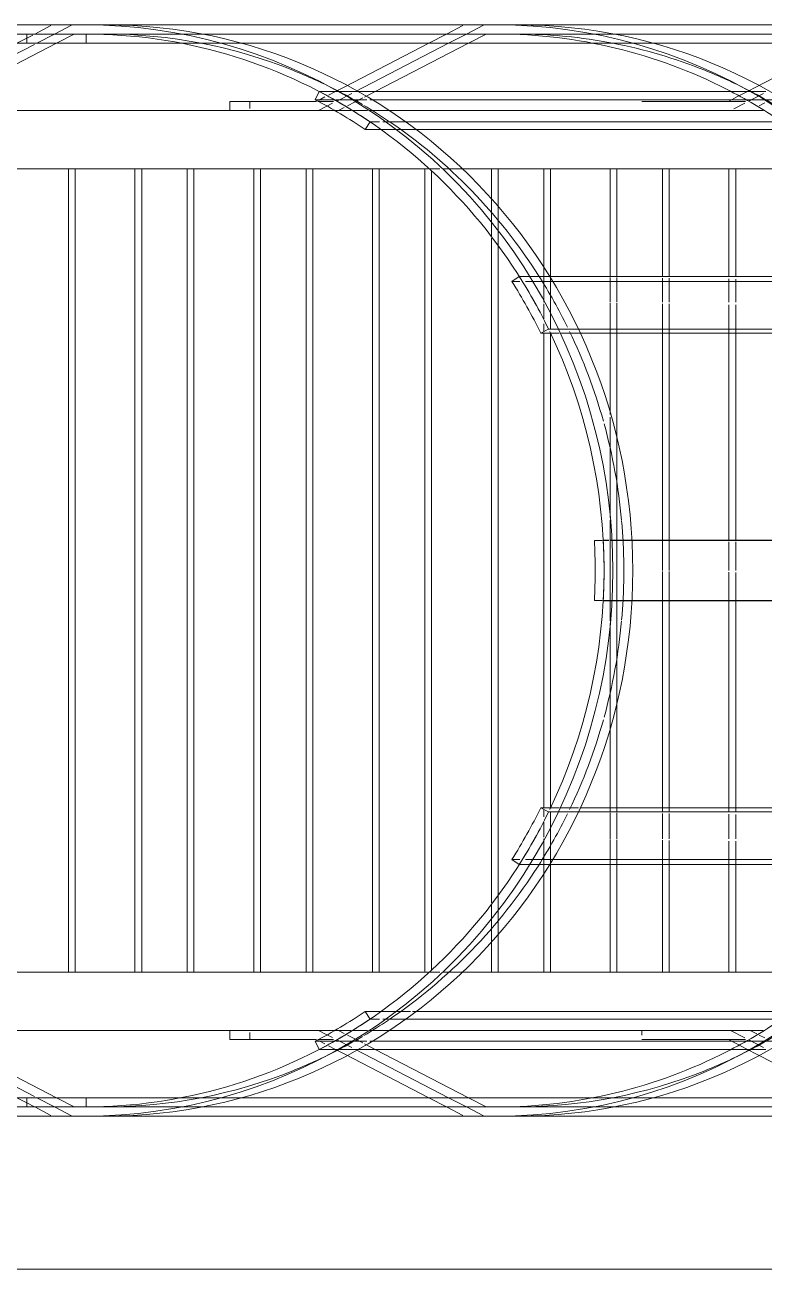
# Model space of a CAD drawing. Header units: millimetres. Extents: x 1606 to 178479, y -4237 to 231581.
# Drawn here: x 133297 to 133780, y 215450 to 216263 of the extents above; entities that cross this region are included whole.
import ezdxf

# ---------------------------------------------------------------- set-up
doc = ezdxf.new("R2010")
doc.units = ezdxf.units.MM
doc.linetypes.add('_SGE_Grid Line', pattern=[13000, 12000, -500, 0, -500])
for name, color, linetype, lineweight in [('0-1', 7, 'Continuous', 5), ('A-WALL-1', 253, 'Continuous', 18), ('A-WALL-2', 9, 'Continuous', 9), ('A-WALL-3', 113, 'Continuous', 20), ('Q-SPCQ-1', 9, 'Continuous', 9), ('Q-SPCQ-3', 91, 'Continuous', 9), ('S-GRID-1', 1, '_SGE_Grid Line', 13)]:
    doc.layers.add(name, color=color, linetype=linetype, lineweight=lineweight)

# ---------------------------------------------------------------- blocks, each defined once
blk = doc.blocks.new('xLadderBody - 75 deg-8302328-WAREHOUSE SLAB PLAN')
at = {"layer": 'Q-SPCQ-3'}
for p, q in [((-350.5, 692.52), (-350.5, 951.38)), ((350.5, 951.38), (350.5, 692.52)), ((-19.87, 944.88), (-19.87, 693.52)), ((-19.53, 943.98), (-19.53, 693.52)), ((19.53, 693.52), (19.53, 943.98)), ((19.87, 944.88), (19.87, 693.52)), ((-344.5, 703.22), (-344.5, 938.25)), ((-344.5, 938.25), (-344.5, 703.22)), ((-344.5, 938.25), (-344.5, 703.22)), ((-344.5, 938.25), (-344.5, 703.22)), ((344.5, 703.22), (344.5, 938.25)), ((344.5, 938.25), (344.5, 703.22)), ((344.5, 703.22), (344.5, 938.25)), ((344.5, 938.25), (344.5, 703.22)), ((-350.5, 923.05), (-350.5, 682.21)), ((350.5, 923.05), (350.5, 682.21)), ((-157.76, 659.32), (-157.76, 909.2)), ((-155.06, 660.33), (-155.06, 910.37)), ((155.06, 910.37), (155.06, 660.33)), ((157.76, 659.08), (157.76, 909.2)), ((-356.5, 619.81), (-356.5, 888.98)), ((-350.5, 888.98), (-350.5, 705.46)), ((-192.18, 890), (-192.18, 638.99)), ((-188.89, 890.41), (-188.89, 640.96)), ((188.89, 640.96), (188.89, 890.41)), ((192.18, 890), (192.18, 638.99)), ((350.5, 705.46), (350.5, 888.98)), ((356.5, 888.98), (356.5, 619.81)), ((-356.5, 876.04), (-356.5, 619.81)), ((-350.5, 692.52), (-350.5, 876.04)), ((-350.5, 876.04), (-350.5, 682.21)), ((350.5, 876.04), (350.5, 692.52)), ((350.5, 876.04), (350.5, 682.21)), ((356.5, 619.81), (356.5, 876.04)), ((-350.5, 837.41), (-350.5, 682.21)), ((350.5, 837.41), (350.5, 682.21)), ((-344.5, 830.89), (-316.06, 775.95)), ((-262.5, 583.47), (-262.5, 830.51)), ((262.5, 830.51), (262.5, 583.47)), ((316.06, 775.95), (344.5, 830.89)), ((-307.63, 790.31), (-307.63, 766.42)), ((-293.12, 544.69), (-293.12, 792.5)), ((-288.1, 551.11), (-288.1, 795.76)), ((-262.5, 792.08), (-262.5, 762.3)), ((262.5, 792.08), (262.5, 762.3)), ((288.1, 795.76), (288.1, 551.11)), ((293.12, 544.69), (293.12, 792.5)), ((307.63, 766.42), (307.63, 790.31)), ((-312.99, 781.91), (-312.99, 759.26)), ((-306.9, 771.19), (-311.74, 780.53)), ((-306.89, 771.2), (-311.73, 780.54)), ((-305.47, 781.4), (-303.54, 777.66)), ((303.54, 777.66), (305.47, 781.4)), ((311.73, 780.54), (306.89, 771.2)), ((311.74, 780.53), (306.9, 771.19)), ((312.99, 781.91), (312.99, 759.26)), ((-316.06, 775.95), (-312.99, 770.01)), ((-300.5, 780.25), (-300.5, 771.79)), ((-300.5, 780.25), (-300.5, 771.79)), ((300.5, 771.79), (300.5, 780.25)), ((300.5, 780.25), (300.5, 771.79)), ((300.5, 771.79), (302.69, 776.01)), ((312.99, 770.01), (316.06, 775.95)), ((-312.72, 769.49), (-309.38, 763.03)), ((-307.63, 766.42), (-307.63, 523.13)), ((-306.5, 713.83), (-306.5, 768.61)), ((-306.5, 768.61), (-306.5, 757.48)), ((-301.62, 761), (-305.38, 768.28)), ((-300.5, 771.79), (-300.5, 765.99)), ((-300.5, 771.79), (-300.5, 758.85)), ((-300.5, 771.79), (-300.5, 753.05)), ((-300.5, 771.79), (-300.5, 700.89)), ((-300.5, 765.99), (-300.5, 713.83)), ((300.5, 765.99), (300.5, 771.79)), ((300.5, 771.79), (300.5, 758.85)), ((300.5, 753.05), (300.5, 771.79)), ((300.5, 771.79), (300.5, 700.89)), ((305.38, 768.28), (300.5, 758.85)), ((300.5, 713.83), (300.5, 765.99)), ((306.5, 768.61), (306.5, 713.83)), ((306.5, 768.61), (306.5, 757.48)), ((307.63, 523.13), (307.63, 766.42)), ((309.38, 763.03), (312.72, 769.49)), ((-312.99, 759.26), (-312.99, 512.74)), ((-309.38, 763.03), (-306.5, 757.48)), ((-306.5, 757.48), (-306.5, 700.89)), ((-300.5, 753.05), (-300.5, 758.85)), ((-262.5, 762.3), (-262.5, 720.12)), ((-262.5, 757.9), (-262.5, 762.3)), ((-262.5, 762.3), (-192.18, 762.3)), ((-262.5, 762.3), (-262.5, 716.66)), ((-262.5, 757.9), (-262.5, 753.17)), ((-192.18, 757.9), (-262.5, 757.9)), ((-175.25, 757.9), (-190.48, 757.9)), ((-190.43, 762.3), (-175.25, 762.3)), ((-155.06, 757.9), (-173.63, 757.9)), ((-173.57, 762.3), (-155.06, 762.3)), ((-155.06, 762.3), (-19.87, 762.3)), ((-19.87, 757.9), (-155.06, 757.9)), ((0, 757.9), (-18.67, 757.9)), ((-18.61, 762.3), (0, 762.3)), ((19.87, 757.9), (1.19, 757.9)), ((1.26, 762.3), (19.87, 762.3)), ((19.87, 762.3), (155.06, 762.3)), ((155.06, 757.9), (19.87, 757.9)), ((155.06, 762.3), (157.76, 762.3)), ((157.76, 757.9), (155.06, 757.9)), ((175.25, 757.9), (159.29, 757.9)), ((159.34, 762.3), (175.25, 762.3)), ((192.18, 757.9), (176.84, 757.9)), ((176.9, 762.3), (192.18, 762.3)), ((192.18, 762.3), (262.5, 762.3)), ((262.5, 757.9), (192.18, 757.9)), ((262.5, 762.3), (262.5, 757.9)), ((262.5, 720.12), (262.5, 762.3)), ((262.5, 762.3), (262.5, 716.66)), ((262.5, 741.79), (262.5, 757.9)), ((300.5, 758.85), (300.5, 753.05)), ((306.5, 757.48), (309.38, 763.03)), ((306.5, 700.89), (306.5, 757.48)), ((312.99, 759.26), (312.99, 512.74)), ((-300.5, 700.89), (-300.5, 753.05)), ((-300.5, 753.05), (-300.5, 535.25)), ((-262.5, 753.17), (-262.5, 747.7)), ((300.5, 753.05), (300.5, 700.89)), ((300.5, 535.25), (300.5, 753.05)), ((-262.5, 747.7), (-262.5, 741.79)), ((-262.5, 741.79), (-262.5, 729.93)), ((262.5, 735.76), (262.5, 741.79)), ((262.5, 729.93), (262.5, 735.76)), ((-262.5, 729.93), (-262.5, 720.12)), ((262.5, 714.43), (262.5, 729.93)), ((-262.5, 720.12), (-262.5, 714.43)), ((-192.18, 718.83), (-262.5, 718.83)), ((-175.25, 718.83), (-190.96, 718.83)), ((-155.06, 718.83), (-174.13, 718.83)), ((-19.87, 718.83), (-155.06, 718.83)), ((0, 718.83), (-19.24, 718.83)), ((19.87, 718.83), (0.62, 718.83)), ((155.06, 718.83), (19.87, 718.83)), ((157.76, 718.83), (155.06, 718.83)), ((175.25, 718.83), (158.78, 718.83)), ((192.18, 718.83), (176.35, 718.83)), ((262.5, 718.83), (192.18, 718.83)), ((-306.5, 713.83), (-306.5, 700.89)), ((-300.5, 713.83), (-300.5, 700.89)), ((-192.18, 714.43), (-262.5, 714.43)), ((-262.5, 714.43), (-262.5, 684.65)), ((-175.25, 714.43), (-191.02, 714.43)), ((-155.06, 714.43), (-174.18, 714.43)), ((-19.87, 714.43), (-155.06, 714.43)), ((0, 714.43), (-19.3, 714.43)), ((19.87, 714.43), (0.56, 714.43)), ((155.06, 714.43), (19.87, 714.43)), ((157.76, 714.43), (155.06, 714.43)), ((175.25, 714.43), (158.72, 714.43)), ((192.18, 714.43), (176.3, 714.43)), ((262.5, 714.43), (192.18, 714.43)), ((262.5, 714.43), (262.5, 684.65)), ((300.5, 713.83), (300.5, 700.89)), ((306.5, 713.83), (306.5, 700.89)), ((-350.5, 705.46), (-350.5, 682.21)), ((-344.5, 669.08), (-344.5, 703.22)), ((-344.5, 703.22), (-344.5, 669.08)), ((-344.5, 703.22), (-344.5, 669.08)), ((-344.5, 703.22), (-344.5, 694.54)), ((-300.5, 700.89), (-300.5, 535.25)), ((300.5, 700.89), (303.54, 700.89)), ((300.5, 700.89), (300.5, 535.25)), ((344.5, 669.08), (344.5, 703.22)), ((344.5, 703.22), (344.5, 669.08)), ((344.5, 694.54), (344.5, 703.22)), ((344.5, 703.22), (344.5, 669.08)), ((350.5, 682.21), (350.5, 705.46)), ((-350.5, 682.21), (-350.5, 692.52)), ((-350.5, 682.21), (-350.5, 692.52)), ((-19.87, 693.52), (-19.87, 680.58)), ((-19.53, 693.52), (-19.53, 680.58)), ((19.53, 675.95), (19.53, 693.52)), ((19.87, 693.52), (19.87, 675.92)), ((350.5, 692.52), (350.5, 682.21)), ((350.5, 692.52), (350.5, 682.21)), ((-344.5, 690.28), (-344.5, 669.08)), ((-262.5, 684.65), (-262.5, 642.47)), ((-262.5, 684.65), (-262.5, 680.25)), ((-192.18, 684.65), (-262.5, 684.65)), ((-262.5, 684.65), (-262.5, 639.01)), ((-175.25, 684.65), (-191.39, 684.65)), ((-155.06, 684.65), (-174.56, 684.65)), ((-82.02, 684.65), (-155.06, 684.65)), ((-19.74, 684.65), (-82.02, 684.65)), ((0, 684.65), (-19.74, 684.65)), ((19.87, 684.65), (0.12, 684.65)), ((82.02, 684.65), (19.87, 684.65)), ((155.06, 684.65), (82.02, 684.65)), ((157.76, 684.65), (155.06, 684.65)), ((175.25, 684.65), (158.34, 684.65)), ((192.18, 684.65), (175.92, 684.65)), ((262.5, 684.65), (192.18, 684.65)), ((262.5, 684.65), (262.5, 680.25)), ((262.5, 642.47), (262.5, 684.65)), ((262.5, 684.65), (262.5, 639.01)), ((344.5, 669.08), (344.5, 690.28)), ((-350.5, 682.21), (-350.5, 599.21)), ((-350.5, 586.27), (-350.5, 682.21)), ((-350.5, 682.21), (-350.5, 606.87)), ((-350.5, 682.21), (-350.5, 568.24)), ((-350.5, 423.35), (-350.5, 682.21)), ((-350.5, 682.21), (-350.5, 653.88)), ((-192.18, 680.25), (-262.5, 680.25)), ((-262.5, 658.12), (-262.5, 680.25)), ((-175.25, 680.25), (-191.44, 680.25)), ((-155.06, 680.25), (-174.62, 680.25)), ((-101.82, 680.25), (-155.06, 680.25)), ((-34.72, 680.25), (-100.28, 680.25)), ((-19.8, 680.25), (-32.86, 680.25)), ((-19.87, 679.43), (-19.87, 675.71)), ((-19.87, 675.71), (-19.53, 669.93)), ((0, 680.25), (-19.8, 680.25)), ((-19.53, 679.4), (-19.53, 675.72)), ((-19.53, 674.81), (-19.53, 669.93)), ((19.87, 680.25), (0.06, 680.25)), ((19.53, 669.93), (19.87, 675.71)), ((19.53, 669.93), (19.53, 674.81)), ((32.86, 680.25), (19.87, 680.25)), ((101.82, 680.25), (34.72, 680.25)), ((155.06, 680.25), (101.82, 680.25)), ((157.76, 680.25), (155.06, 680.25)), ((175.25, 680.25), (158.28, 680.25)), ((192.18, 680.25), (175.87, 680.25)), ((262.5, 680.25), (192.18, 680.25)), ((262.5, 675.52), (262.5, 680.25)), ((262.5, 646.98), (262.5, 675.52)), ((350.5, 599.21), (350.5, 682.21)), ((350.5, 682.21), (350.5, 586.27)), ((350.5, 682.21), (350.5, 568.24)), ((350.5, 682.21), (350.5, 606.87)), ((350.5, 682.21), (350.5, 653.88)), ((350.5, 682.21), (350.5, 423.35)), ((-344.5, 434.05), (-344.5, 669.08)), ((-344.5, 669.08), (-344.5, 434.05)), ((-344.5, 669.08), (-344.5, 434.05)), ((-344.5, 669.08), (-344.5, 434.05)), ((344.5, 434.05), (344.5, 669.08)), ((344.5, 669.08), (344.5, 434.05)), ((344.5, 434.05), (344.5, 669.08)), ((344.5, 669.08), (344.5, 434.05)), ((-157.76, 646.62), (-157.76, 659.32)), ((-155.06, 648.2), (-155.06, 660.33)), ((155.06, 659.52), (155.06, 647.39)), ((157.76, 646.38), (157.76, 659.08)), ((-350.5, 653.88), (-350.5, 413.04)), ((-262.5, 652.29), (-262.5, 658.12)), ((-262.5, 646.98), (-262.5, 652.29)), ((350.5, 653.88), (350.5, 413.04)), ((-262.5, 642.47), (-262.5, 646.98)), ((-262.5, 639.01), (-262.5, 642.47)), ((-157.76, 640.03), (-157.76, 646.27)), ((-155.06, 641.2), (-155.06, 647.01)), ((155.06, 647.01), (155.06, 641.2)), ((157.76, 640.03), (157.76, 646.27)), ((262.5, 642.47), (262.5, 646.98)), ((262.5, 639.01), (262.5, 642.47)), ((-191.93, 641.19), (-262.5, 641.19)), ((-262.5, 636.79), (-262.5, 639.01)), ((-262.5, 636.79), (-195.87, 636.79)), ((-262.5, 636.79), (-262.5, 607.01)), ((-195.87, 636.79), (-191.98, 636.79)), ((-192.18, 638.99), (-192.18, 620.83)), ((-191.98, 636.79), (-175.25, 636.79)), ((-188.51, 641.19), (-191.93, 641.19)), ((-188.89, 640.96), (-188.89, 625.02)), ((-175.25, 641.19), (-188.51, 641.19)), ((-157.76, 641.19), (-175.12, 641.19)), ((-174.23, 636.79), (-164.48, 636.79)), ((-161.08, 636.79), (-156.07, 636.79)), ((-155.06, 634.85), (-157.76, 640.02)), ((-155.06, 634.85), (-155.06, 641.2)), ((155.06, 641.19), (-155.06, 641.19)), ((-155.06, 636.79), (155.06, 636.79)), ((155.06, 641.2), (155.06, 634.85)), ((157.76, 640.02), (155.06, 634.85)), ((156.07, 636.79), (161.08, 636.79)), ((175.25, 641.19), (157.77, 641.19)), ((164.48, 636.79), (174.23, 636.79)), ((175.32, 636.79), (192.18, 636.79)), ((188.51, 641.19), (175.38, 641.19)), ((192.18, 641.19), (188.51, 641.19)), ((188.89, 625.02), (188.89, 640.96)), ((262.5, 641.19), (192.18, 641.19)), ((192.18, 638.99), (192.18, 620.83)), ((192.18, 636.79), (195.87, 636.79)), ((195.87, 636.79), (262.5, 636.79)), ((262.5, 636.79), (262.5, 639.01)), ((262.5, 636.79), (262.5, 607.01)), ((-356.5, 597.84), (-356.5, 619.81)), ((-356.5, 619.81), (-356.5, 584.9)), ((-356.5, 619.81), (-356.5, 606.87)), ((-356.5, 350.64), (-356.5, 619.81)), ((-350.5, 619.81), (-350.5, 436.29)), ((-192.18, 620.83), (-188.89, 615.98)), ((-188.89, 621.23), (-188.89, 615.98)), ((188.89, 615.98), (188.89, 621.23)), ((188.89, 615.98), (192.18, 620.83)), ((350.5, 436.29), (350.5, 619.81)), ((356.5, 619.81), (356.5, 597.84)), ((356.5, 584.9), (356.5, 619.81)), ((356.5, 606.87), (356.5, 619.81)), ((356.5, 619.81), (356.5, 350.64)), ((-356.5, 606.87), (-356.5, 350.64)), ((-350.5, 423.35), (-350.5, 606.87)), ((-350.5, 606.87), (-350.5, 413.04)), ((-262.5, 607.01), (-262.5, 583.47)), ((-262.5, 602.61), (-262.5, 607.01)), ((-262.5, 607.01), (-235.77, 607.01)), ((-262.5, 607.01), (-262.5, 583.47)), ((-262.5, 602.61), (-262.5, 583.47)), ((-240.77, 602.61), (-262.5, 602.61)), ((-218.43, 602.61), (-240.77, 602.61)), ((-235.77, 607.01), (-212.41, 607.01)), ((217.2, 602.61), (-217.2, 602.61)), ((-212.41, 607.01), (212.41, 607.01)), ((212.41, 607.01), (235.77, 607.01)), ((240.77, 602.61), (218.43, 602.61)), ((235.77, 607.01), (262.5, 607.01)), ((262.5, 602.61), (240.77, 602.61)), ((262.5, 607.01), (262.5, 602.61)), ((262.5, 583.47), (262.5, 607.01)), ((262.5, 607.01), (262.5, 583.47)), ((262.5, 583.47), (262.5, 602.61)), ((350.5, 606.87), (350.5, 423.35)), ((350.5, 606.87), (350.5, 413.04)), ((356.5, 350.64), (356.5, 606.87)), ((-356.5, 597.84), (-356.5, 584.9)), ((-350.51, 586.27), (-356.31, 597.46)), ((-350.5, 599.21), (-344.5, 587.62)), ((-350.5, 599.21), (-350.5, 586.27)), ((344.5, 587.62), (350.5, 599.21)), ((350.5, 599.21), (350.5, 586.27)), ((356.31, 597.46), (350.51, 586.27)), ((356.5, 597.84), (356.5, 584.9)), ((-344.5, 574.68), (-350.5, 586.27)), ((-344.5, 574.66), (-350.5, 586.25)), ((-344.5, 587.62), (-312.99, 526.74)), ((312.99, 526.74), (344.5, 587.62)), ((350.5, 586.27), (344.5, 574.68)), ((350.5, 586.25), (344.5, 574.66)), ((-356.03, 583.98), (-350.5, 573.31)), ((-262.5, 583.47), (-262.5, 570.79)), ((-262.5, 583.47), (-262.5, 570.72)), ((-262.5, 570.79), (-262.5, 583.47)), ((-262.5, 583.47), (-262.5, 570.79)), ((262.5, 570.72), (262.5, 583.47)), ((262.5, 570.79), (262.5, 583.47)), ((262.5, 583.47), (262.5, 570.79)), ((262.5, 583.47), (262.5, 570.79)), ((350.5, 573.31), (356.03, 583.98)), ((-350.5, 573.31), (-344.5, 561.72)), ((-312.99, 513.8), (-344.5, 574.68)), ((-312.99, 513.78), (-344.5, 574.66)), ((344.5, 574.68), (312.99, 513.8)), ((344.5, 574.66), (312.99, 513.78)), ((344.5, 561.72), (350.5, 573.31)), ((-350.5, 568.24), (-350.5, 413.04)), ((-344.5, 561.72), (-316.06, 506.78)), ((-262.5, 568.85), (-262.5, 564.83)), ((-262.5, 562.09), (-262.5, 568.85)), ((-262.5, 568.85), (-262.5, 562.09)), ((-262.5, 568.8), (-262.5, 562)), ((-262.5, 561.37), (-262.5, 559.14)), ((-262.5, -54.47), (-262.5, 561.34)), ((261.13, 563.54), (-261.13, 563.54)), ((262.5, 564.83), (262.5, 568.85)), ((262.5, 568.85), (262.5, 562.09)), ((262.5, 568.85), (262.5, 562.09)), ((262.5, 562), (262.5, 568.8)), ((262.5, 559.14), (262.5, 561.37)), ((262.5, 561.34), (262.5, -54.47)), ((316.06, 506.78), (344.5, 561.72)), ((350.5, 568.24), (350.5, 413.04)), ((262.5, 559.14), (-262.5, 559.14)), ((-262.5, 559.14), (-262.5, 529.36)), ((262.5, 559.14), (262.5, 529.36)), ((-288.1, 528.59), (-288.1, 551.11)), ((288.1, 549.86), (288.1, 528.59)), ((-293.12, 531.75), (-293.12, 544.69)), ((293.12, 531.75), (293.12, 544.69)), ((-300.5, 535.25), (-300.5, 523.16)), ((-300.5, 535.25), (-300.5, 523.16)), ((-293.12, 523.33), (-293.12, 529.58)), ((-288.1, 520.15), (-288.1, 528.59)), ((-262.5, 529.36), (-262.5, 487.18)), ((-262.5, 529.36), (-262.5, 524.96)), ((262.5, 529.36), (-262.5, 529.36)), ((-262.5, 529.36), (-262.5, 483.72)), ((262.5, 529.36), (262.5, 524.96)), ((262.5, 487.18), (262.5, 529.36)), ((262.5, 529.36), (262.5, 483.72)), ((288.1, 528.59), (288.1, 520.15)), ((293.12, 523.33), (293.12, 529.58)), ((300.5, 523.16), (300.5, 535.25)), ((300.5, 535.25), (300.5, 523.16)), ((-312.99, 526.74), (-309.37, 519.76)), ((-307.63, 521.14), (-307.63, 500.87)), ((-300.5, 521.74), (-300.5, 512.02)), ((-300.5, 521.74), (-300.5, 512.02)), ((-288.1, 520.15), (-293.12, 523.33)), ((262.5, 524.96), (-262.5, 524.96)), ((-262.5, 514.77), (-262.5, 524.96)), ((262.5, 502.83), (262.5, 524.96)), ((293.12, 523.33), (288.1, 520.15)), ((300.5, 512.02), (300.5, 521.74)), ((300.5, 521.74), (300.5, 512.02)), ((307.63, 500.87), (307.63, 521.14)), ((309.37, 519.76), (312.99, 526.74)), ((-312.99, 512.74), (-312.99, 490.08)), ((-308.73, 518.52), (-303.55, 508.51)), ((-262.5, 481.5), (-262.5, 514.77)), ((303.55, 508.51), (308.73, 518.52)), ((312.99, 512.74), (312.99, 490.08)), ((-316.06, 506.78), (-312.99, 500.84)), ((-306.9, 502.02), (-311.74, 511.36)), ((-306.89, 502.02), (-311.73, 511.37)), ((-302.44, 506.37), (-300.5, 502.61)), ((-300.5, 511.08), (-300.5, 502.61)), ((-300.5, 511.08), (-300.5, 502.61)), ((300.5, 502.61), (300.5, 511.08)), ((300.5, 511.08), (300.5, 502.61)), ((300.5, 502.61), (302.44, 506.37)), ((311.73, 511.37), (306.89, 502.02)), ((311.74, 511.36), (306.9, 502.02)), ((312.99, 500.84), (316.06, 506.78)), ((-312.72, 500.32), (-310.6, 496.23)), ((-307.63, 499.67), (-307.63, 497.25)), ((-307.63, 497.25), (-307.63, 487.48)), ((-306.5, 489.5), (-306.5, 499.44)), ((-306.5, 499.44), (-306.5, 489.5)), ((-303.34, 495.15), (-305.25, 498.84)), ((-300.5, 502.61), (-300.5, 500.23)), ((-300.5, 502.61), (-300.5, 500.23)), ((-300.5, 502.61), (-300.5, 500.23)), ((-300.5, 502.61), (-300.5, 500.23)), ((-300.5, 500.23), (-300.5, 496.82)), ((-300.5, 500.23), (-300.5, 489.67)), ((-300.5, 500.23), (-300.5, 483.88)), ((-300.5, 500.23), (-300.5, 431.72)), ((-300.5, 496.82), (-300.5, 444.66)), ((262.5, 481.5), (262.5, 502.83)), ((300.5, 500.23), (300.5, 502.61)), ((300.5, 502.61), (300.5, 500.23)), ((300.5, 500.23), (300.5, 502.61)), ((300.5, 502.61), (300.5, 500.23)), ((300.5, 496.82), (300.5, 500.23)), ((300.5, 500.23), (300.5, 489.67)), ((300.5, 483.88), (300.5, 500.23)), ((300.5, 500.23), (300.5, 431.72)), ((300.5, 444.66), (300.5, 496.82)), ((305.25, 498.84), (303.34, 495.15)), ((306.5, 499.44), (306.5, 489.5)), ((306.5, 499.44), (306.5, 489.5)), ((307.63, 497.25), (307.63, 499.67)), ((307.63, 487.48), (307.63, 497.25)), ((310.6, 496.23), (312.72, 500.32)), ((-312.99, 490.08), (-307.63, 487.48)), ((-309.38, 493.86), (-307.18, 489.62)), ((-306.5, 444.66), (-306.5, 488.31)), ((-306.5, 488.31), (-306.5, 431.72)), ((-300.5, 489.67), (-303.34, 495.15)), ((-300.5, 483.88), (-300.5, 489.67)), ((303.34, 495.15), (300.5, 489.67)), ((300.5, 489.67), (300.5, 483.88)), ((306.5, 488.31), (306.5, 444.66)), ((306.5, 431.72), (306.5, 488.31)), ((307.18, 489.62), (309.38, 493.86)), ((307.63, 487.48), (312.99, 490.08)), ((-300.5, 431.72), (-300.5, 483.88)), ((-300.5, 483.88), (-300.5, 233.44)), ((-262.5, 485.9), (262.5, 485.9)), ((262.5, 481.5), (-262.5, 481.5)), ((-262.5, 481.5), (-262.5, 451.72)), ((262.5, 481.5), (262.5, 451.72)), ((300.5, 483.88), (300.5, 431.72)), ((300.5, 233.44), (300.5, 483.88)), ((-262.5, 451.72), (-262.5, 409.53)), ((-262.5, 447.32), (-262.5, 451.72)), ((-262.5, 451.72), (262.5, 451.72)), ((-262.5, 451.72), (-262.5, 406.08)), ((-262.5, 447.32), (-262.5, 403.85)), ((262.5, 447.32), (-262.5, 447.32)), ((262.5, 451.72), (262.5, 447.32)), ((262.5, 409.53), (262.5, 451.72)), ((262.5, 451.72), (262.5, 406.08)), ((262.5, 409.53), (262.5, 447.32)), ((-301.87, 444.66), (-306.5, 444.66)), ((-306.5, 444.66), (-306.5, 431.72)), ((-300.5, 444.66), (-300.5, 431.72)), ((300.5, 444.66), (300.5, 431.72)), ((306.5, 444.66), (301.87, 444.66)), ((306.5, 444.66), (306.5, 431.72)), ((-350.5, 436.29), (-350.5, 413.04)), ((-344.5, 399.91), (-344.5, 434.05)), ((-344.5, 434.05), (-344.5, 399.91)), ((-344.5, 434.05), (-344.5, 399.91)), ((-344.5, 434.05), (-344.5, 399.91)), ((-306.5, 431.72), (-300.5, 431.72)), ((-300.5, 431.72), (-300.5, 233.44)), ((300.5, 431.72), (306.5, 431.72)), ((300.5, 431.72), (300.5, 233.44)), ((344.5, 399.91), (344.5, 434.05)), ((344.5, 434.05), (344.5, 399.91)), ((344.5, 399.91), (344.5, 434.05)), ((344.5, 434.05), (344.5, 399.91)), ((350.5, 413.04), (350.5, 436.29)), ((-350.5, 413.04), (-350.5, 423.35)), ((-350.5, 413.04), (-350.5, 423.35)), ((350.5, 423.35), (350.5, 413.04)), ((350.5, 423.35), (350.5, 413.04)), ((-350.5, 413.04), (-350.5, 330.04)), ((-350.5, 317.09), (-350.5, 413.04)), ((-350.5, 413.04), (-350.5, 337.7)), ((-350.5, 413.04), (-350.5, 299.06)), ((-350.5, 299.06), (-350.5, 413.04)), ((-350.5, 413.04), (-350.5, 384.71)), ((262.5, 408.25), (-262.5, 408.25)), ((262.5, 403.85), (262.5, 409.53)), ((350.5, 330.04), (350.5, 413.04)), ((350.5, 413.04), (350.5, 317.09)), ((350.5, 413.04), (350.5, 299.06)), ((350.5, 413.04), (350.5, 337.7)), ((350.5, 413.04), (350.5, 384.71)), ((350.5, 413.04), (350.5, 299.06)), ((-344.5, 337.7), (-344.5, 399.91)), ((-344.5, 399.91), (-344.5, 299.06)), ((-344.5, 399.91), (-344.5, 299.06)), ((-344.5, 399.91), (-344.5, 299.06)), ((262.5, 403.85), (-262.5, 403.85)), ((-262.5, 403.85), (-262.5, 374.07)), ((262.5, 403.85), (262.5, 374.07)), ((344.5, 337.7), (344.5, 399.91)), ((344.5, 399.91), (344.5, 299.06)), ((344.5, 299.06), (344.5, 399.91)), ((344.5, 399.91), (344.5, 299.06)), ((-350.5, 384.71), (-350.5, 299.06)), ((350.5, 384.71), (350.5, 299.06)), ((-262.5, 374.07), (-262.5, 331.89)), ((-262.5, 369.67), (-262.5, 374.07)), ((-262.5, 374.07), (262.5, 374.07)), ((-262.5, 374.07), (-262.5, 328.43)), ((262.5, 374.07), (262.5, 369.67)), ((262.5, 331.89), (262.5, 374.07)), ((262.5, 374.07), (262.5, 328.43)), ((-262.5, 369.67), (-262.5, 326.21)), ((262.5, 369.67), (-262.5, 369.67)), ((262.5, 326.21), (262.5, 369.67)), ((-356.5, 328.67), (-356.5, 350.64)), ((-356.5, 350.64), (-356.5, 315.73)), ((-356.5, 350.64), (-356.5, 337.7)), ((-356.5, 59.5), (-356.5, 350.64)), ((-350.5, 350.64), (-350.5, 299.06)), ((350.5, 299.06), (350.5, 350.64)), ((356.5, 350.64), (356.5, 328.67)), ((356.5, 315.73), (356.5, 350.64)), ((356.5, 337.7), (356.5, 350.64)), ((356.5, 350.64), (356.5, 59.5)), ((-356.5, 337.7), (-356.5, 46.55)), ((-344.5, 337.7), (-350.5, 337.7)), ((-350.5, 337.7), (-350.5, 299.06)), ((-350.5, 47.92), (-350.5, 337.7)), ((-344.5, 299.06), (-344.5, 337.7)), ((344.5, 337.7), (344.5, 299.06)), ((350.5, 337.7), (344.5, 337.7)), ((350.5, 299.06), (350.5, 337.7)), ((350.5, 337.7), (350.5, 47.92)), ((356.5, 46.55), (356.5, 337.7)), ((-356.5, 328.67), (-356.5, 315.73)), ((-350.51, 317.09), (-356.31, 328.29)), ((-350.5, 330.04), (-344.5, 318.44)), ((-350.5, 330.04), (-350.5, 317.09)), ((262.5, 330.61), (-262.5, 330.61)), ((262.5, 326.21), (-262.5, 326.21)), ((-262.5, 326.21), (-262.5, 296.43)), ((262.5, 326.21), (262.5, 296.43)), ((344.5, 318.44), (350.5, 330.04)), ((350.5, 330.04), (350.5, 317.09)), ((356.31, 328.29), (350.51, 317.09)), ((356.5, 328.67), (356.5, 315.73)), ((-344.5, 305.5), (-350.5, 317.09)), ((-344.5, 305.48), (-350.5, 317.08)), ((-344.5, 318.44), (-300.5, 233.44)), ((300.5, 233.44), (344.5, 318.44)), ((350.5, 317.09), (344.5, 305.5)), ((350.5, 317.08), (344.5, 305.48)), ((-356.03, 314.81), (-350.5, 304.14)), ((350.5, 304.14), (356.03, 314.81)), ((-349.89, 302.96), (-347.87, 299.06)), ((-306.5, 232.07), (-343.71, 303.95)), ((-300.5, 220.5), (-343.7, 303.95)), ((343.7, 303.95), (300.5, 220.5)), ((343.71, 303.95), (306.5, 232.07)), ((347.87, 299.06), (350.41, 303.95)), ((-350.5, 299.06), (-344.5, 299.06)), ((-350.5, 154.17), (-350.5, 299.06)), ((-350.5, 299.06), (-350.5, 115.54)), ((-350.5, 299.06), (-350.5, 167.12)), ((-347.87, 299.06), (-344.5, 292.54)), ((-344.5, 299.06), (-344.5, 115.54)), ((-344.5, 299.06), (-344.5, 154.17)), ((344.5, 292.54), (347.87, 299.06)), ((344.5, 299.06), (350.5, 299.06)), ((344.5, 154.17), (344.5, 299.06)), ((344.5, 299.06), (344.5, 115.54)), ((350.5, 299.06), (350.5, 115.54)), ((350.5, 299.06), (350.5, 154.17)), ((350.5, 167.12), (350.5, 299.06))]:
    blk.add_line(p, q, dxfattribs=at)
for centre, major_axis, start_param, end_param in [((0, 619.81), (-356.5, 0), 3.141593, 6.283185), ((0, 606.87), (356.5, 0), 0, 3.141593), ((0, 606.87), (350.5, 0), 2.564044, 2.683265), ((0, 606.87), (350.5, 0), 0.458327, 0.577548), ((0, 619.81), (350.5, 0), 2.62271, 2.683265), ((0, 619.81), (350.5, 0), 0.458327, 0.518883), ((0, 619.81), (350.5, 0), 2.683265, 2.771994), ((0, 619.81), (350.5, 0), 0.369599, 0.458327), ((0, 606.87), (-350.5, 0), 5.824858, 6.283185), ((0, 606.87), (350.5, 0), 0, 0.458327), ((0, 619.81), (350.5, 0), 2.771994, 2.956793), ((0, 619.81), (350.5, 0), 0, 0.369599), ((0, 350.64), (-356.5, 0), 3.141593, 6.283185), ((0, 337.7), (350.5, 0), 1.108797, 2.032795), ((0, 350.64), (350.5, 0), 1.664805, 1.847996), ((0, 350.64), (350.5, 0), 1.627067, 1.663196), ((0, 350.64), (-350.5, 0), 4.712389, 4.76866), ((0, 350.64), (350.5, 0), 1.514023, 1.570316), ((0, 350.64), (350.5, 0), 1.478397, 1.514023), ((0, 350.64), (350.5, 0), 1.293597, 1.476787), ((0, 337.7), (356.5, 0), 0, 3.141593), ((0, 619.81), (350.5, 0), 2.956793, 3.141593), ((0, 350.64), (350.5, 0), 1.853027, 2.032795), ((0, 337.7), (350.5, 0), 1.514073, 1.62752), ((0, 350.64), (350.5, 0), 1.108797, 1.288566), ((0, 337.7), (344.5, 0), 1.514073, 1.62752), ((0, 350.64), (350.5, 0), 2.041783, 2.096212), ((0, 350.64), (350.5, 0), 1.044886, 1.09981), ((0, 350.64), (350.5, 0), 2.096707, 2.153113), ((0, 350.64), (350.5, 0), 0.988004, 1.044407), ((0, 337.7), (350.5, 0), 2.037698, 2.582972), ((0, 337.7), (350.5, 0), 2.037672, 2.151118), ((0, 337.7), (344.5, 0), 2.037672, 2.151118), ((0, 337.7), (344.5, 0), 0.990474, 1.103921), ((0, 337.7), (350.5, 0), 0.990474, 1.103921), ((0, 337.7), (350.5, 0), 0.55862, 1.103895), ((0, 350.64), (350.5, 0), 2.153113, 2.562505), ((0, 350.64), (350.5, 0), 0.579088, 0.988004), ((0, 350.64), (350.5, 0), 2.564044, 2.619874), ((0, 350.64), (350.5, 0), 0.521719, 0.577119), ((0, 337.7), (350.5, 0), 2.561271, 2.674717), ((0, 337.7), (350.5, 0), 0.466876, 0.580322), ((0, 337.7), (-350.5, 0), 5.733236, 6.283185), ((0, 350.64), (350.5, 0), 2.623206, 2.683265), ((0, 337.7), (344.5, 0), 2.561271, 2.674717), ((0, 337.7), (344.5, 0), 0.466876, 0.580322), ((0, 337.7), (350.5, 0), 0, 0.549949), ((0, 350.64), (350.5, 0), 0.458327, 0.518387), ((0, 350.64), (350.5, 0), 2.683265, 2.771994), ((0, 350.64), (350.5, 0), 0.369599, 0.458327), ((0, 350.64), (350.5, 0), 2.771994, 3.141593), ((0, 350.64), (350.5, 0), 0, 0.369599)]:
    blk.add_ellipse(centre, major_axis=major_axis, ratio=0.965926, start_param=start_param, end_param=end_param, dxfattribs=at)
blk = doc.blocks.new('23068_Challenger Spec EF_Central_v23_rvt-1-WAREHOUSE SLAB PLAN')
at = {"layer": 'A-WALL-1'}
blk.add_line((127275.28, 215450.1), (112664.78, 215450.1), dxfattribs=at)
at = {"layer": 'A-WALL-2'}
blk.add_line((127125.28, 215450.1), (112664.78, 215450.1), dxfattribs=at)
at = {"layer": 'Q-SPCQ-1', "rotation": 270.0000000000001}
blk.add_blockref('xLadderBody - 75 deg-8302328-WAREHOUSE SLAB PLAN', (123298.79, 215906.6), dxfattribs=at)

msp = doc.modelspace()

# ---------------------------------------------------------------- linework, layer by layer
at = {"layer": 'A-WALL-3'}
msp.add_line((136975.95, 215450.1), (113690.95, 215450.1), dxfattribs=at)
at = {"layer": 'S-GRID-1'}
msp.add_line((34376.1, 215450.1), (160058.46, 215450.1), dxfattribs=at)

# ---------------------------------------------------------------- block references
at = {"layer": '0-1'}
msp.add_blockref('23068_Challenger Spec EF_Central_v23_rvt-1-WAREHOUSE SLAB PLAN', (9700.68, 0), dxfattribs=at)

doc.saveas('drawing.dxf')
